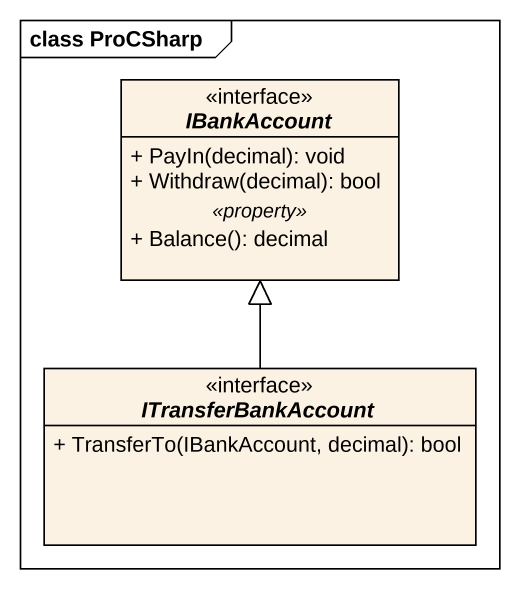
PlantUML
@startuml
mainframe class ProCSharp
hide circle
hide empty members
skinparam classAttributeIconSize 0
interface IBankAccount {
  + PayIn(decimal): void
  + Withdraw(decimal): bool
  .. <<property>> ..
  + Balance(): decimal
}
interface ITransferBankAccount {
  + TransferTo(IBankAccount, decimal): bool
}
ITransferBankAccount -up-|> IBankAccount
@enduml
